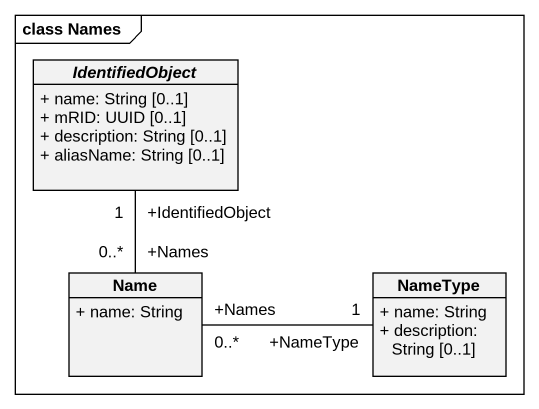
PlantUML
@startuml
mainframe class Names
hide circle
hide empty members
skinparam classAttributeIconSize 0
abstract class IdentifiedObject {
  + name: String [0..1]
  + mRID: UUID [0..1]
  + description: String [0..1]
  + aliasName: String [0..1]
}
class Name {
  + name: String
}
class NameType {
  + name: String
  + description: String [0..1]
}
Name "+Names\n0..*" -up- "+IdentifiedObject\n1" IdentifiedObject
Name "+Names\n0..*" -right- "+NameType\n1" NameType
@enduml
